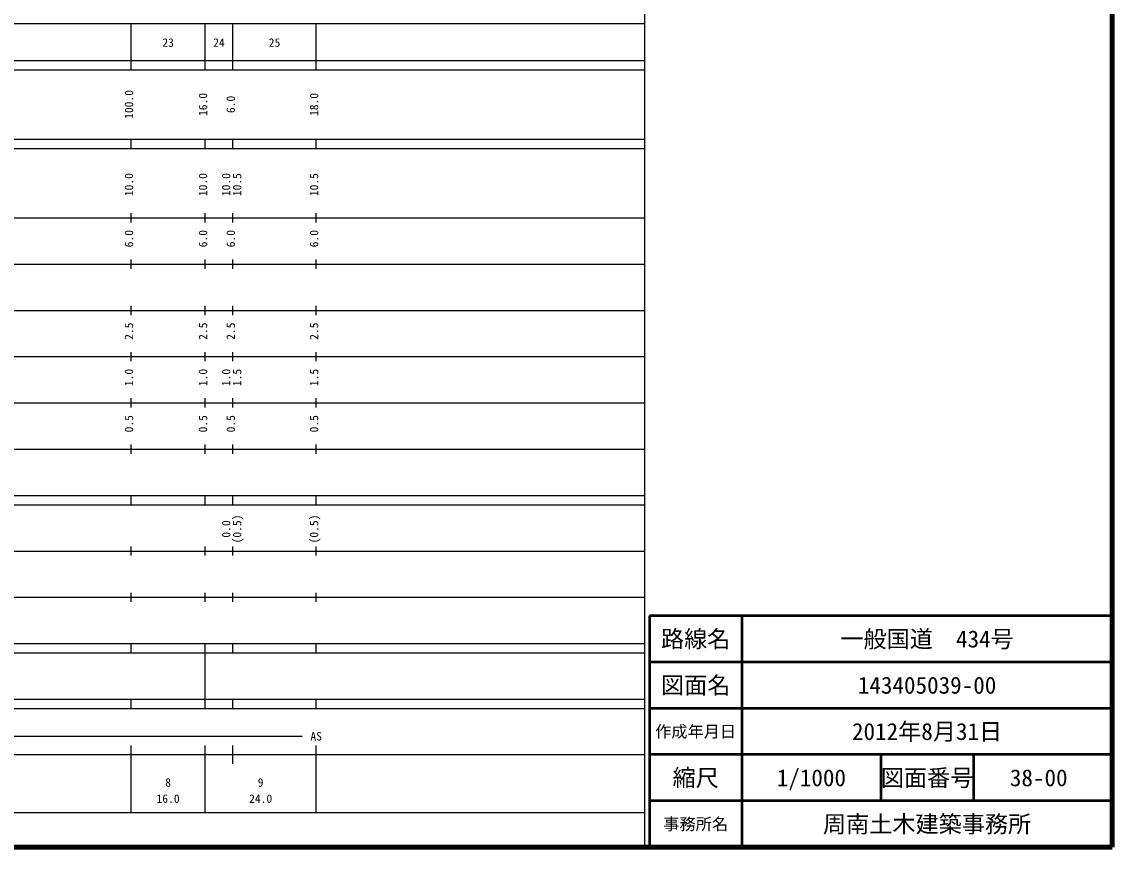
# Model space of a CAD drawing. Units: millimetres on the paper, enlarged 1000 times. Extents: x 40000 to 680000, y 20000 to 380000.
# Drawn here: x 444391 to 680000, y 20000 to 198357 of the extents above; entities that cross this region are included whole.
import ezdxf
from ezdxf.enums import TextEntityAlignment as Align

# ---------------------------------------------------------------- set-up
doc = ezdxf.new("R2010")
doc.units = ezdxf.units.MM
doc.header["$LTSCALE"] = 1000
for name, color, linetype, lineweight in [('M-TTL', 2, 'Continuous', 140), ('M-TTL-BAND', 7, 'Continuous', 25), ('M-TTL-FRAM', 2, 'Continuous', 50), ('M-TTL-LINE', 7, 'Continuous', 50)]:
    doc.layers.add(name, color=color, linetype=linetype, lineweight=lineweight)
doc.layers.add('M-TTL-TXT', color=7, linetype='Continuous')
doc.styles.add('ＭＳ ゴシック', font='')
doc.styles.get('ＭＳ ゴシック').set_extended_font_data('MS Gothic')

msp = doc.modelspace()

# ---------------------------------------------------------------- linework, layer by layer
at = {"layer": 'M-TTL'}
for p, q in [((680000, 20000), (680000, 380000)), ((40000, 20000), (680000, 20000))]:
    msp.add_line(p, q, dxfattribs=at)
at = {"layer": 'M-TTL-BAND'}
for p, q in [((579000, 20000), (579000, 370000)), ((68000, 198000), (579000, 198000)), ((468000, 188000), (468000, 198000)), ((484000, 188000), (484000, 198000)), ((490000, 188000), (490000, 198000)), ((508000, 188000), (508000, 198000)), ((40000, 190000), (579000, 190000)), ((40000, 188000), (579000, 188000)), ((40000, 173000), (579000, 173000)), ((468000, 171000), (468000, 173000)), ((484000, 171000), (484000, 173000)), ((490000, 171000), (490000, 173000)), ((508000, 171000), (508000, 173000)), ((40000, 171000), (579000, 171000)), ((40000, 156000), (579000, 156000)), ((468000, 155000), (468000, 157000)), ((484000, 155000), (484000, 157000)), ((490000, 155000), (490000, 157000)), ((508000, 155000), (508000, 157000)), ((468000, 145000), (468000, 147000)), ((484000, 145000), (484000, 147000)), ((490000, 145000), (490000, 147000)), ((508000, 145000), (508000, 147000)), ((46000, 146000), (579000, 146000)), ((468000, 135000), (468000, 137000)), ((484000, 135000), (484000, 137000)), ((490000, 135000), (490000, 137000)), ((508000, 135000), (508000, 137000)), ((52000, 136000), (579000, 136000)), ((46000, 126000), (579000, 126000)), ((468000, 125000), (468000, 127000)), ((484000, 125000), (484000, 127000)), ((490000, 125000), (490000, 127000)), ((508000, 125000), (508000, 127000)), ((52000, 116000), (579000, 116000)), ((468000, 115000), (468000, 117000)), ((484000, 115000), (484000, 117000)), ((490000, 115000), (490000, 117000)), ((508000, 115000), (508000, 117000)), ((468000, 105000), (468000, 107000)), ((484000, 105000), (484000, 107000)), ((490000, 105000), (490000, 107000)), ((508000, 105000), (508000, 107000)), ((46000, 106000), (579000, 106000)), ((40000, 96000), (579000, 96000)), ((468000, 94000), (468000, 96000)), ((484000, 94000), (484000, 96000)), ((490000, 94000), (490000, 96000)), ((508000, 94000), (508000, 96000)), ((40000, 94000), (579000, 94000)), ((468000, 83000), (468000, 85000)), ((484000, 83000), (484000, 85000)), ((490000, 83000), (490000, 85000)), ((508000, 83000), (508000, 85000)), ((49000, 84000), (579000, 84000)), ((40000, 74000), (579000, 74000)), ((468000, 73000), (468000, 75000)), ((484000, 73000), (484000, 75000)), ((490000, 73000), (490000, 75000)), ((508000, 73000), (508000, 75000)), ((40000, 64000), (579000, 64000)), ((468000, 62000), (468000, 64000)), ((484000, 62000), (484000, 64000)), ((490000, 62000), (490000, 64000)), ((508000, 62000), (508000, 64000)), ((40000, 62000), (579000, 62000)), ((484000, 52000), (484000, 62000)), ((40000, 52000), (579000, 52000)), ((468000, 50000), (468000, 52000)), ((484000, 50000), (484000, 52000)), ((490000, 50000), (490000, 52000)), ((508000, 50000), (508000, 52000)), ((40000, 50000), (579000, 50000)), ((71000, 44000), (505000, 44000)), ((468000, 27500), (468000, 42000)), ((484000, 27500), (484000, 42000)), ((490000, 38000), (490000, 42000)), ((508000, 27500), (508000, 42000)), ((40000, 40000), (579000, 40000)), ((68000, 27500), (579000, 27500))]:
    msp.add_line(p, q, dxfattribs=at)
at = {"layer": 'M-TTL-FRAM'}
for p, q in [((680000, 70000), (580000, 70000)), ((580000, 70000), (580000, 20000))]:
    msp.add_line(p, q, dxfattribs=at)
at = {"layer": 'M-TTL-LINE'}
for p, q in [((600000, 70000), (600000, 20000)), ((680000, 60000), (580000, 60000)), ((680000, 50000), (580000, 50000)), ((680000, 40000), (580000, 40000)), ((630000, 40000), (630000, 30000)), ((650000, 40000), (650000, 30000)), ((680000, 30000), (580000, 30000))]:
    msp.add_line(p, q, dxfattribs=at)

# ---------------------------------------------------------------- texts
at = {"layer": 'M-TTL-BAND', "style": 'ＭＳ ゴシック'}
for s, p in [('23', (476000, 192405)), ('24', (487000, 192405)), ('25', (499000, 192405)), ('AS', (508000, 42500)), ('8', (476000, 32523)), ('9', (496000, 32523)), ('16.0', (476000, 29033)), ('24.0', (496000, 29033))]:
    msp.add_text(s, height=1833, dxfattribs=at).set_placement(p, align=Align.BOTTOM_CENTER)
for s, p in [('100.0', (469000, 180500)), ('16.0', (485000, 180500)), ('6.0', (491000, 180500)), ('18.0', (509000, 180500)), ('10.0', (469000, 163174)), ('10.0', (485000, 163174)), ('10.0', (490000, 163174)), ('10.5', (492370, 163174)), ('10.5', (509000, 163174)), ('6.0', (469000, 151500)), ('6.0', (485000, 151500)), ('6.0', (491000, 151500)), ('6.0', (509000, 151500)), ('2.5', (469000, 131500)), ('2.5', (485000, 131500)), ('2.5', (491000, 131500)), ('2.5', (509000, 131500)), ('1.0', (469000, 121500)), ('1.0', (485000, 121500)), ('1.0', (490000, 121500)), ('1.5', (492370, 121500)), ('1.5', (509000, 121500)), ('0.5', (469000, 111500)), ('0.5', (485000, 111500)), ('0.5', (491000, 111500)), ('0.5', (509000, 111500)), ('0.0', (490000, 88764)), ('(0.5)', (492370, 88764)), ('(0.5)', (509000, 88764))]:
    msp.add_text(s, height=1833, rotation=90, dxfattribs=at).set_placement(p, align=Align.BOTTOM_CENTER)
at = {"layer": 'M-TTL-TXT', "style": 'ＭＳ ゴシック'}
for s, height, p in [('路線名', 3666, (590000, 65000)), ('路線名', 3666, (590000, 65000)), ('一般国道\u3000434号', 3666, (640000, 65000)), ('図面名', 3666, (590000, 55000)), ('図面名', 3666, (590000, 55000)), ('143405039-00', 3666, (640000, 55000)), ('2012年8月31日', 3666, (640000, 45000)), ('作成年月日', 2566, (590000, 45000)), ('作成年月日', 2566, (590000, 45000)), ('縮尺', 3666, (590000, 35000)), ('縮尺', 3666, (590000, 35000)), ('1/1000', 3666, (615000, 35000)), ('図面番号', 3666, (640000, 35000)), ('図面番号', 3666, (640000, 35000)), ('38-00', 3666, (664125, 35000)), ('事務所名', 2566, (590000, 25000)), ('事務所名', 2566, (590000, 25000)), ('周南土木建築事務所', 3666, (640000, 25000))]:
    msp.add_text(s, height=height, dxfattribs=at).set_placement(p, align=Align.MIDDLE_CENTER)

doc.saveas('drawing.dxf')
